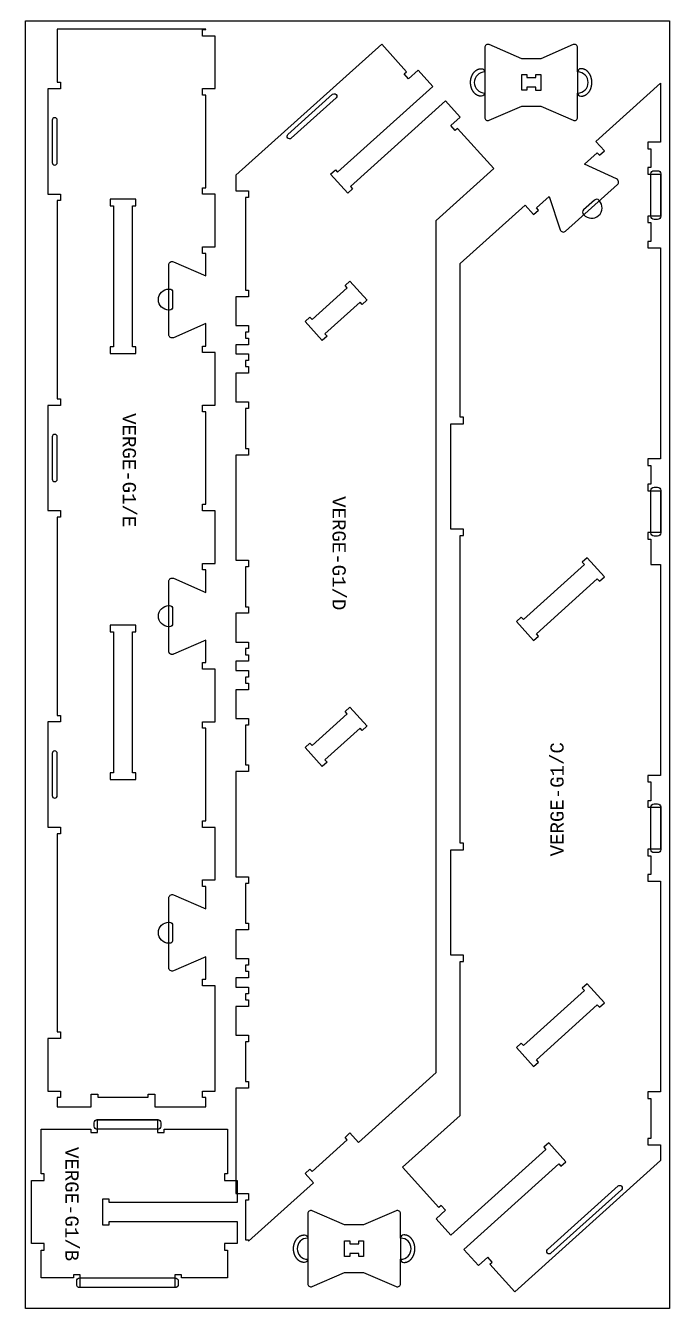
# Model space of a CAD drawing. Extents: x 0 to 12772, y 0 to 23683.
# Drawn here: x 6483 to 7703, y 1291 to 3722 of the extents above; entities that cross this region are included whole.
import ezdxf

# ---------------------------------------------------------------- set-up
doc = ezdxf.new("R2010")
doc.units = 0
for name, color, linetype in [('0_SHEET_SPRUCEPLY_2440X122', 1, 'CONTINUOUS'), ('1_ANYTOOL_1MMDEEP_LABELS_S', 2, 'CONTINUOUS'), ('3_ANYTOOL_CUTTHROUGH_INSID', 4, 'CONTINUOUS'), ('4_ANYTOOL_CUTTHROUGH_OUTSI', 5, 'CONTINUOUS'), ('5_ANYTOOL_HALF_MILL_9MM_IN', 3, 'CONTINUOUS')]:
    doc.layers.add(name, color=color, linetype=linetype)
doc.styles.add('MONOTXT_REGULAR', font='')
doc.styles.get('MONOTXT_REGULAR').set_extended_font_data('Monotxt')

msp = doc.modelspace()

# ---------------------------------------------------------------- linework, layer by layer
at = {"layer": '0_SHEET_SPRUCEPLY_2440X122'}
msp.add_lwpolyline([(7703, 1290.9), (6483, 1290.9), (6483, 3730.9), (7703, 3730.9)], close=True, dxfattribs=at)
at = {"layer": '3_ANYTOOL_CUTTHROUGH_INSID'}
for points in [[(7432.7, 3623.6), (7449.7, 3623.6), (7449.7, 3629.3), (7459.2, 3629.3), (7459.2, 3599.3), (7449.7, 3599.3), (7449.7, 3605.1), (7432.7, 3605.1), (7432.7, 3599.4), (7423.2, 3599.4), (7423.2, 3629.4), (7432.7, 3629.4)], [(6691.8, 3380.5), (6691.8, 3393), (6643.3, 3393), (6643.3, 3380.5), (6649.3, 3380.5), (6649.3, 3113), (6643.3, 3113), (6643.3, 3100.5), (6691.8, 3100.5), (6691.8, 3113), (6685.8, 3113), (6685.8, 3380.5)], [(7129.9, 3201.8), (7120.8, 3193.6), (7116.8, 3198), (7050.3, 3138.1), (7054.3, 3133.7), (7045, 3125.3), (7012.5, 3161.3), (7021.8, 3169.7), (7025.8, 3165.3), (7092.4, 3225.1), (7088.3, 3229.6), (7097.6, 3238), (7130.1, 3201.9)], [(7445.6, 2556.6), (7454.9, 2565), (7450.9, 2569.4), (7566.4, 2673.5), (7570.5, 2669), (7579.8, 2677.4), (7547.3, 2713.4), (7538, 2705.1), (7542, 2700.6), (7426.5, 2596.6), (7422.4, 2601), (7413.2, 2592.7)], [(6691.8, 2573.2), (6691.8, 2585.7), (6643.3, 2585.7), (6643.3, 2573.2), (6649.3, 2573.2), (6649.3, 2305.7), (6643.3, 2305.7), (6643.3, 2293.2), (6691.8, 2293.2), (6691.8, 2305.7), (6685.8, 2305.7), (6685.8, 2573.2)], [(7129.9, 2394.4), (7120.8, 2386.2), (7116.8, 2390.6), (7050.3, 2330.8), (7054.3, 2326.3), (7045, 2317.9), (7012.5, 2354), (7021.8, 2362.3), (7025.8, 2357.9), (7092.4, 2417.8), (7088.3, 2422.2), (7097.6, 2430.6), (7130.1, 2394.5)], [(7445.6, 1749.2), (7454.9, 1757.6), (7450.9, 1762.1), (7566.4, 1866.1), (7570.5, 1861.7), (7579.8, 1870), (7547.3, 1906.1), (7538, 1897.7), (7542, 1893.2), (7426.5, 1789.2), (7422.4, 1793.7), (7413.2, 1785.3)], [(7097.1, 1413.3), (7114.2, 1413.3), (7114.2, 1419), (7123.6, 1419), (7123.6, 1389), (7114.2, 1389), (7114.2, 1394.8), (7097.1, 1394.8), (7097.1, 1389.1), (7087.6, 1389.1), (7087.6, 1419.1), (7097.1, 1419.1)]]:
    msp.add_lwpolyline(points, close=True, dxfattribs=at)
for points in [[(6980.1, 3515.6), (7064.8, 3591.9, -1), (7071.2, 3584.9), (6986.4, 3508.6, -1)], [(6533.3, 3462.5, 1), (6542.8, 3462.5), (6542.8, 3542.6, 1), (6533.3, 3542.6)], [(6542.8, 2862.6), (6542.8, 2942.6, 1), (6533.3, 2942.6), (6533.3, 2862.6, 1)], [(6542.8, 2262.6), (6542.8, 2342.6, 1), (6533.3, 2342.6), (6533.3, 2262.6, 1)], [(7612.2, 1515.7), (7478.4, 1395.3, -1), (7472.1, 1402.3), (7605.8, 1522.8, -1)]]:
    msp.add_lwpolyline(points, format="xyb", close=True, dxfattribs=at)
at = {"layer": '4_ANYTOOL_CUTTHROUGH_OUTSI'}
for points in [[(6818.6, 2102.8), (6842.3, 2102.8), (6842.3, 2202.3), (6818.3, 2202.3), (6818.3, 2214.8), (6824.3, 2214.8), (6824.3, 2390.3), (6818.3, 2390.3), (6818.3, 2402.8), (6842.3, 2402.8), (6842.3, 2502.3), (6818.3, 2502.3), (6818.3, 2514.8), (6818.6, 2514.8, -0.000015), (6824.3, 2514.8), (6824.3, 2557.2), (6763.1, 2530.6), (6762.9, 2530.6), (6762.7, 2530.5), (6762.5, 2530.4), (6762.3, 2530.4), (6762.2, 2530.3), (6762, 2530.3), (6761.8, 2530.2), (6761.6, 2530.2), (6761.4, 2530.2), (6761.2, 2530.2), (6761, 2530.1), (6760.8, 2530.1), (6760.6, 2530.1), (6760.4, 2530.1), (6760.2, 2530.1), (6760, 2530.1), (6759.8, 2530.2), (6759.6, 2530.2), (6759.4, 2530.2), (6759.3, 2530.3), (6759.1, 2530.3), (6758.9, 2530.4), (6758.7, 2530.4), (6758.5, 2530.5), (6758.3, 2530.5), (6758.1, 2530.6), (6758, 2530.7), (6757.8, 2530.8), (6757.6, 2530.9), (6757.5, 2531), (6757.3, 2531), (6757.1, 2531.1), (6757, 2531.3), (6756.8, 2531.4), (6756.7, 2531.5), (6756.5, 2531.6), (6756.4, 2531.7), (6756.3, 2531.9), (6756.1, 2532), (6756, 2532.1), (6755.9, 2532.3), (6755.7, 2532.4), (6755.6, 2532.6), (6755.5, 2532.7), (6755.4, 2532.9), (6755.3, 2533.1), (6755.2, 2533.2), (6755.1, 2533.4), (6755, 2533.6), (6754.9, 2533.8), (6754.8, 2533.9), (6754.7, 2534.1), (6754.7, 2534.3), (6754.6, 2534.5), (6754.6, 2534.7), (6754.5, 2534.9), (6754.5, 2535.1), (6754.4, 2535.2), (6754.4, 2535.4), (6754.4, 2535.6), (6754.3, 2535.8), (6754.3, 2536), (6754.3, 2536.2), (6754.3, 2536.4), (6754.3, 2668.8, -0.539734), (6763.1, 2674.5), (6824.3, 2647.9), (6824.3, 2690.3), (6818.3, 2690.3), (6818.3, 2702.8), (6842.3, 2702.8), (6842.3, 2802.3), (6818.3, 2802.3), (6818.3, 2814.8), (6824.3, 2814.8), (6824.3, 2990.3), (6818.3, 2990.3), (6818.3, 3002.8), (6842.3, 3002.8), (6842.3, 3102.3), (6818.3, 3102.3), (6818.3, 3114.8), (6818.6, 3114.8, -0.000015), (6824.3, 3114.8), (6824.3, 3157.2), (6763.1, 3130.6, -0.539734), (6754.3, 3136.4), (6754.3, 3268.8, -0.539734), (6763.1, 3274.5), (6824.3, 3247.9), (6824.3, 3290.3), (6818.3, 3290.3), (6818.3, 3302.8), (6842.3, 3302.8), (6842.3, 3402.3), (6818.3, 3402.3), (6818.3, 3414.8), (6824.3, 3414.8), (6824.3, 3590.3), (6818.3, 3590.3), (6818.3, 3602.8), (6842.3, 3602.8), (6842.3, 3702.3), (6818.3, 3702.3), (6818.3, 3714.8), (6824.3, 3714.8), (6824.3, 3715), (6542.8, 3715), (6542.8, 3614.8), (6548.8, 3614.8), (6548.8, 3602.3), (6524.8, 3602.3), (6524.8, 3402.8), (6548.8, 3402.8), (6548.8, 3390.3), (6542.8, 3390.3), (6542.8, 3014.8), (6548.8, 3014.8), (6548.8, 3002.3), (6524.8, 3002.3), (6524.8, 2802.8), (6548.8, 2802.8), (6548.8, 2790.3), (6542.8, 2790.3), (6542.8, 2414.8), (6548.8, 2414.8), (6548.8, 2402.3), (6524.8, 2402.3), (6524.8, 2202.8), (6548.8, 2202.8), (6548.8, 2190.3), (6542.8, 2190.3), (6542.8, 1814.8), (6548.8, 1814.8), (6548.8, 1802.3), (6524.8, 1802.3), (6524.8, 1702.8), (6548.8, 1702.8), (6548.8, 1690.3), (6542.8, 1690.3), (6542.8, 1672.8), (6607.3, 1672.8), (6607.3, 1696.9), (6619.8, 1696.9), (6619.8, 1690.9), (6715.3, 1690.9), (6715.3, 1696.9), (6727.8, 1696.9), (6727.8, 1672.8), (6824.3, 1672.8), (6824.3, 1690.3), (6818.3, 1690.3), (6818.3, 1702.8), (6842.3, 1702.8), (6842.3, 1902.3), (6818.3, 1902.3), (6818.3, 1914.8), (6818.6, 1914.8, -0.000015), (6824.3, 1914.8), (6824.3, 1957.2), (6763.1, 1930.6, -0.539734), (6754.3, 1936.4), (6754.3, 2068.8, -0.539734), (6763.1, 2074.5), (6824.3, 2047.9), (6824.3, 2090.3), (6818.3, 2090.3), (6818.3, 2102.8)], [(7353.2, 3548.1, 0.539734), (7361.6, 3542.6), (7423.2, 3569.3), (7459.2, 3569.3), (7520.8, 3542.6, 0.539734), (7529.2, 3548.1), (7529.2, 3594.3, 1), (7529.2, 3634.3), (7529.2, 3680.5, 0.539734), (7520.8, 3686), (7459.2, 3659.3), (7423.2, 3659.3), (7361.6, 3686, 0.539734), (7353.2, 3680.5), (7353.2, 3634.3, 1), (7353.2, 3594.3)], [(7542.3, 3459.2), (7566.4, 3480.9), (7570.5, 3476.4), (7579.8, 3484.8), (7563.7, 3502.6), (7686.2, 3612.9), (7686.2, 3501.1), (7662.2, 3501.1), (7662.2, 3488.6), (7668.2, 3488.6), (7668.2, 3453.1), (7662.2, 3453.1), (7662.2, 3440.6), (7686.2, 3440.6), (7686.2, 3361.1), (7662.2, 3361.1), (7662.2, 3348.6), (7668.2, 3348.6), (7668.2, 3313.1), (7662.2, 3313.1), (7662.2, 3300.6), (7686.2, 3300.6), (7686.2, 2901.1), (7662.2, 2901.1), (7662.2, 2888.6), (7668.2, 2888.6), (7668.2, 2853.1), (7662.2, 2853.1), (7662.2, 2840.6), (7686.2, 2840.6), (7686.2, 2761.1), (7662.2, 2761.1), (7662.2, 2748.6), (7668.2, 2748.6), (7668.2, 2700.6), (7686.2, 2700.6), (7686.2, 2301.1), (7662.2, 2301.1), (7662.2, 2288.6), (7668.2, 2288.6), (7668.2, 2253.1), (7662.2, 2253.1), (7662.2, 2240.6), (7686.2, 2240.6), (7686.2, 2161.1), (7662.2, 2161.1), (7662.2, 2148.6), (7668.2, 2148.6), (7668.2, 2113.1), (7662.2, 2113.1), (7662.2, 2100.6), (7686.2, 2100.6), (7686.2, 1701.1), (7662.2, 1701.1), (7662.2, 1688.6), (7668.2, 1688.6), (7668.2, 1613.1), (7662.2, 1613.1), (7662.2, 1600.6), (7686.2, 1600.6), (7686.2, 1570.9), (7410, 1322.2), (7362.8, 1374.6), (7367.3, 1378.6), (7359.1, 1387.7), (7358.9, 1387.9), (7341.1, 1371.9), (7313.3, 1402.7), (7493.5, 1565), (7497.5, 1560.5), (7506.8, 1568.9), (7474.4, 1604.9), (7465.1, 1596.6), (7469.1, 1592.1), (7288.9, 1429.8), (7261.1, 1460.7), (7279, 1476.7), (7270.6, 1486), (7266.1, 1482), (7197.5, 1558.2), (7306.7, 1656.5), (7306.7, 1948), (7312.7, 1948), (7312.7, 1960.5), (7288.7, 1960.5), (7288.7, 2160), (7312.7, 2160), (7312.7, 2172.5), (7306.7, 2172.5), (7306.7, 2755.4), (7312.7, 2755.4), (7312.7, 2767.9), (7288.7, 2767.9), (7288.7, 2967.4), (7312.7, 2967.4), (7312.7, 2979.9), (7306.7, 2979.9), (7306.7, 3271.2), (7429.6, 3381.8), (7445.6, 3364), (7454.9, 3372.4), (7450.9, 3376.8), (7474.9, 3398.4), (7496.2, 3335.1, 0.539734), (7506.3, 3332.5), (7604.7, 3421.1, 0.539734), (7603.1, 3431.4)], [(7017.6, 1337.8, 0.539734), (7026, 1332.3), (7087.6, 1359), (7123.6, 1359), (7185.3, 1332.3, 0.539734), (7193.6, 1337.8), (7193.6, 1384, 1), (7193.6, 1424), (7193.6, 1470.2, 0.539734), (7185.3, 1475.7), (7123.6, 1449), (7087.6, 1449), (7026, 1475.7, 0.539734), (7017.6, 1470.2), (7017.6, 1424, 1), (7017.6, 1384)]]:
    msp.add_lwpolyline(points, format="xyb", close=True, dxfattribs=at)
for points in [[(6881.6, 3063.2), (6881.6, 3008.7), (6905.6, 3008.7), (6905.6, 2996.2), (6899.6, 2996.2), (6899.6, 2920.7), (6905.6, 2920.7), (6905.6, 2908.2), (6881.6, 2908.2), (6881.6, 2708.7), (6905.6, 2708.7), (6905.6, 2696.2), (6899.6, 2696.2), (6899.6, 2620.7), (6905.6, 2620.7), (6905.6, 2608.2), (6881.6, 2608.2), (6881.6, 2553.7), (6905.6, 2553.7), (6905.6, 2541.2), (6899.6, 2541.2), (6899.6, 2529.7), (6905.6, 2529.7), (6905.6, 2517.2), (6881.6, 2517.2), (6881.6, 2499.7), (6905.6, 2499.7), (6905.6, 2487.2), (6899.6, 2487.2), (6899.6, 2475.7), (6905.6, 2475.7), (6905.6, 2463.2), (6881.6, 2463.2), (6881.6, 2408.7), (6905.6, 2408.7), (6905.6, 2396.2), (6899.6, 2396.2), (6899.6, 2320.7), (6905.6, 2320.7), (6905.6, 2308.2), (6881.6, 2308.2), (6881.6, 2108.7), (6905.6, 2108.7), (6905.6, 2096.2), (6899.6, 2096.2), (6899.6, 2020.7), (6905.6, 2020.7), (6905.6, 2008.2), (6881.6, 2008.2), (6881.6, 1953.7), (6905.6, 1953.7), (6905.6, 1941.2), (6899.6, 1941.2), (6899.6, 1929.7), (6905.6, 1929.7), (6905.6, 1917.2), (6881.6, 1917.2), (6881.6, 1899.7), (6905.6, 1899.7), (6905.6, 1887.2), (6899.6, 1887.2), (6899.6, 1875.7), (6905.6, 1875.7), (6905.6, 1863.2), (6881.6, 1863.2), (6881.6, 1808.7), (6905.6, 1808.7), (6905.6, 1796.2), (6899.6, 1796.2), (6899.6, 1720.7), (6905.6, 1720.7), (6905.6, 1708.2), (6881.6, 1708.2), (6881.6, 1508.7), (6905.6, 1508.7), (6905.6, 1496.2), (6899.6, 1496.2), (6899.6, 1420.7), (6905.6, 1420.7), (6905.6, 1418), (7028.7, 1528.8), (7012.6, 1546.6), (7021.9, 1555), (7025.9, 1550.5), (7092.4, 1610.4), (7088.4, 1614.9), (7097.7, 1623.3), (7113.7, 1605.4), (7261.1, 1738.1), (7261.1, 3352.8), (7370.2, 3451.1), (7301.6, 3527.3), (7297.2, 3523.3), (7288.8, 3532.6), (7306.6, 3548.6), (7278.9, 3579.5), (7098.7, 3417.2), (7102.7, 3412.7), (7093.4, 3404.4), (7060.9, 3440.4), (7070.2, 3448.8), (7074.2, 3444.3), (7254.5, 3606.6), (7226.7, 3637.4), (7208.8, 3621.4), (7200.5, 3630.7), (7204.9, 3634.7), (7157.8, 3687.1), (6881.6, 3438.4), (6881.6, 3408.7), (6905.6, 3408.7), (6905.6, 3396.2), (6899.6, 3396.2), (6899.6, 3220.7), (6905.6, 3220.7), (6905.6, 3208.2), (6881.6, 3208.2), (6881.6, 3153.7), (6905.6, 3153.7), (6905.6, 3141.2), (6899.6, 3141.2), (6899.6, 3129.7), (6905.6, 3129.7), (6905.6, 3117.2), (6881.6, 3117.2), (6881.6, 3099.7), (6905.6, 3099.7), (6905.6, 3087.2), (6899.6, 3087.2), (6899.6, 3075.7), (6905.6, 3075.7), (6905.6, 3063.2)], [(6745.2, 1630.2), (6865.7, 1630.2), (6865.7, 1545.7), (6859.7, 1545.7), (6859.7, 1533.2), (6883.7, 1533.2), (6883.7, 1491.7), (6641.2, 1491.7), (6641.2, 1497.7), (6628.7, 1497.7), (6628.7, 1449.2), (6641.2, 1449.2), (6641.2, 1455.2), (6883.7, 1455.2), (6883.7, 1413.7), (6859.7, 1413.7), (6859.7, 1401.2), (6865.7, 1401.2), (6865.7, 1348.7), (6778.2, 1348.7), (6778.2, 1354.7), (6765.7, 1354.7), (6765.7, 1330.7), (6586.2, 1330.7), (6586.2, 1354.7), (6573.7, 1354.7), (6573.7, 1348.7), (6512.2, 1348.7), (6512.2, 1401.2), (6518.2, 1401.2), (6518.2, 1413.7), (6494.2, 1413.7), (6494.2, 1533.2), (6518.2, 1533.2), (6518.2, 1545.7), (6512.2, 1545.7), (6512.2, 1630.2), (6606.7, 1630.2), (6606.7, 1624.2), (6619.2, 1624.2), (6619.2, 1648.2), (6732.7, 1648.2), (6732.7, 1624.2), (6745.2, 1624.2)]]:
    msp.add_lwpolyline(points, close=True, dxfattribs=at)
at = {"layer": '5_ANYTOOL_HALF_MILL_9MM_IN'}
for points in [[(7346.2, 3588.3), (7345.8, 3588.3), (7345.3, 3588.3), (7344.9, 3588.4), (7344.4, 3588.4), (7343.9, 3588.5), (7343.5, 3588.5), (7343, 3588.6), (7342.6, 3588.7), (7342.1, 3588.9), (7341.6, 3589), (7341.2, 3589.1), (7340.7, 3589.3), (7340.2, 3589.5), (7339.8, 3589.7), (7339.3, 3589.9), (7338.8, 3590.1), (7338.4, 3590.4), (7337.9, 3590.6), (7337.5, 3590.9), (7337, 3591.2), (7336.6, 3591.5), (7336.1, 3591.8), (7335.7, 3592.2), (7335.3, 3592.5), (7334.8, 3592.9), (7334.4, 3593.3), (7334, 3593.7), (7333.6, 3594.1), (7333.2, 3594.5), (7332.8, 3595), (7332.4, 3595.4), (7332.1, 3595.9), (7331.7, 3596.4), (7331.4, 3596.9), (7331, 3597.4), (7330.7, 3597.9), (7330.4, 3598.4), (7330.1, 3599), (7329.8, 3599.5), (7329.5, 3600.1), (7329.2, 3600.6), (7328.9, 3601.2), (7328.7, 3601.8), (7328.5, 3602.4), (7328.2, 3602.9), (7328, 3603.5), (7327.8, 3604.1), (7327.6, 3604.7), (7327.4, 3605.3), (7327.3, 3605.9), (7327.1, 3606.5), (7327, 3607.1), (7326.9, 3607.8), (7326.8, 3608.4), (7326.6, 3609), (7326.6, 3609.6), (7326.5, 3610.2), (7326.4, 3610.8), (7326.4, 3611.4), (7326.3, 3612), (7326.3, 3612.6), (7326.2, 3613.1), (7326.2, 3614.3), (7326.2, 3615.5), (7326.3, 3616), (7326.3, 3616.6), (7326.4, 3617.2), (7326.4, 3617.8), (7326.5, 3618.4), (7326.6, 3619), (7326.7, 3619.6), (7326.8, 3620.2), (7326.9, 3620.9), (7327, 3621.5), (7327.1, 3622.1), (7327.3, 3622.7), (7327.5, 3623.3), (7327.6, 3623.9), (7327.8, 3624.5), (7328, 3625.1), (7328.2, 3625.7), (7328.5, 3626.2), (7328.7, 3626.8), (7329, 3627.4), (7329.2, 3628), (7329.5, 3628.5), (7329.8, 3629.1), (7330.1, 3629.6), (7330.4, 3630.2), (7330.7, 3630.7), (7331, 3631.2), (7331.4, 3631.7), (7331.7, 3632.2), (7332.1, 3632.7), (7332.5, 3633.2), (7332.8, 3633.6), (7333.2, 3634.1), (7333.6, 3634.5), (7334, 3634.9), (7334.4, 3635.3), (7334.9, 3635.7), (7335.3, 3636.1), (7335.7, 3636.4), (7336.2, 3636.8), (7336.6, 3637.1), (7337.1, 3637.4), (7337.5, 3637.7), (7338, 3638), (7338.4, 3638.2), (7338.9, 3638.5), (7339.3, 3638.7), (7339.8, 3638.9), (7340.3, 3639.1), (7340.7, 3639.3), (7341.2, 3639.5), (7341.7, 3639.6), (7342.1, 3639.7), (7342.6, 3639.9), (7343.1, 3640), (7343.5, 3640.1), (7344, 3640.1), (7344.5, 3640.2), (7344.9, 3640.2), (7345.4, 3640.3), (7345.8, 3640.3), (7346.2, 3640.3), (7347.2, 3640.3, -0.413668), (7353.2, 3634.3), (7353.2, 3594.3, -0.41476), (7347.2, 3588.3)], [(7536.2, 3588.3), (7536.6, 3588.3), (7537.1, 3588.3), (7537.5, 3588.4), (7538, 3588.4), (7538.4, 3588.5), (7538.9, 3588.5), (7539.3, 3588.6), (7539.8, 3588.7), (7540.3, 3588.9), (7540.7, 3589), (7541.2, 3589.1), (7541.7, 3589.3), (7542.1, 3589.5), (7542.6, 3589.7), (7543.1, 3589.9), (7543.5, 3590.1), (7544, 3590.4), (7544.4, 3590.6), (7544.9, 3590.9), (7545.3, 3591.2), (7545.8, 3591.5), (7546.2, 3591.8), (7546.7, 3592.2), (7547.1, 3592.5), (7547.5, 3592.9), (7547.9, 3593.3), (7548.4, 3593.7), (7548.8, 3594.1), (7549.2, 3594.5), (7549.5, 3595), (7549.9, 3595.4), (7550.3, 3595.9), (7550.7, 3596.4), (7551, 3596.9), (7551.4, 3597.4), (7551.7, 3597.9), (7552, 3598.4), (7552.3, 3599), (7552.6, 3599.5), (7552.9, 3600.1), (7553.2, 3600.6), (7553.4, 3601.2), (7553.7, 3601.8), (7553.9, 3602.4), (7554.1, 3602.9), (7554.4, 3603.5), (7554.6, 3604.1), (7554.7, 3604.7), (7554.9, 3605.3), (7555.1, 3605.9), (7555.2, 3606.5), (7555.4, 3607.1), (7555.5, 3607.8), (7555.6, 3608.4), (7555.7, 3609), (7555.8, 3609.6), (7555.9, 3610.2), (7556, 3610.8), (7556, 3611.4), (7556.1, 3612), (7556.1, 3612.6), (7556.1, 3613.1), (7556.1, 3614.3), (7556.1, 3615.5), (7556.1, 3616), (7556.1, 3616.6), (7556, 3617.2), (7556, 3617.8), (7555.9, 3618.4), (7555.8, 3619), (7555.7, 3619.6), (7555.6, 3620.2), (7555.5, 3620.9), (7555.4, 3621.5), (7555.2, 3622.1), (7555.1, 3622.7), (7554.9, 3623.3), (7554.7, 3623.9), (7554.6, 3624.5), (7554.4, 3625.1), (7554.1, 3625.7), (7553.9, 3626.2), (7553.7, 3626.8), (7553.4, 3627.4), (7553.2, 3628), (7552.9, 3628.5), (7552.6, 3629.1), (7552.3, 3629.6), (7552, 3630.2), (7551.7, 3630.7), (7551.3, 3631.2), (7551, 3631.7), (7550.6, 3632.2), (7550.3, 3632.7), (7549.9, 3633.2), (7549.5, 3633.6), (7549.1, 3634.1), (7548.7, 3634.5), (7548.3, 3634.9), (7547.9, 3635.3), (7547.5, 3635.7), (7547.1, 3636.1), (7546.6, 3636.4), (7546.2, 3636.8), (7545.8, 3637.1), (7545.3, 3637.4), (7544.9, 3637.7), (7544.4, 3638), (7544, 3638.2), (7543.5, 3638.5), (7543, 3638.7), (7542.6, 3638.9), (7542.1, 3639.1), (7541.6, 3639.3), (7541.2, 3639.5), (7540.7, 3639.6), (7540.2, 3639.7), (7539.8, 3639.9), (7539.3, 3640), (7538.8, 3640.1), (7538.4, 3640.1), (7537.9, 3640.2), (7537.5, 3640.2), (7537, 3640.3), (7536.6, 3640.3), (7536.1, 3640.3), (7535.2, 3640.3, 0.413668), (7529.2, 3634.3), (7529.2, 3594.3, 0.41476), (7535.2, 3588.3)], [(7668.2, 3441.1, -0.414214), (7674.2, 3447.1), (7680.7, 3447.1, -0.414214), (7686.7, 3441.1), (7686.7, 3360.6, -0.414214), (7680.7, 3354.6), (7674.2, 3354.6, -0.414214), (7668.2, 3360.6)], [(7540.7, 3363.5, 1), (7570.4, 3390.2), (7569.8, 3390.9, 0.413668), (7561.3, 3391.4), (7540.5, 3372.7, 0.41476), (7540, 3364.2)], [(6754.6, 3182.8, -1), (6754.6, 3222.8), (6755.6, 3222.8, -0.413668), (6761.6, 3216.8), (6761.6, 3188.8, -0.41476), (6755.6, 3182.8)], [(7668.2, 2841.1, -0.414214), (7674.2, 2847.1), (7680.7, 2847.1, -0.414214), (7686.7, 2841.1), (7686.7, 2760.6, -0.414214), (7680.7, 2754.6), (7674.2, 2754.6, -0.414214), (7668.2, 2760.6)], [(6754.6, 2582.8, -1), (6754.6, 2622.8), (6755.6, 2622.8, -0.413668), (6761.6, 2616.8), (6761.6, 2588.8, -0.41476), (6755.6, 2582.8)], [(7668.2, 2241.1, -0.414214), (7674.2, 2247.1), (7680.7, 2247.1, -0.414214), (7686.7, 2241.1), (7686.7, 2160.6, -0.414214), (7680.7, 2154.6), (7674.2, 2154.6, -0.414214), (7668.2, 2160.6)], [(6754.6, 1982.8, -1), (6754.6, 2022.8), (6755.6, 2022.8, -0.413668), (6761.6, 2016.8), (6761.6, 1988.8, -0.41476), (6755.6, 1982.8)], [(6739.2, 1636.2, -0.414214), (6733.2, 1630.2), (6618.7, 1630.2, -0.414214), (6612.7, 1636.2), (6612.7, 1642.7, -0.414214), (6618.7, 1648.7), (6733.2, 1648.7, -0.414214), (6739.2, 1642.7)], [(7010.7, 1378), (7010.2, 1378), (7009.8, 1378), (7009.3, 1378), (7008.9, 1378.1), (7008.4, 1378.2), (7007.9, 1378.2), (7007.5, 1378.3), (7007, 1378.4), (7006.6, 1378.5), (7006.1, 1378.7), (7005.6, 1378.8), (7005.2, 1379), (7004.7, 1379.2), (7004.2, 1379.4), (7003.8, 1379.6), (7003.3, 1379.8), (7002.8, 1380.1), (7002.4, 1380.3), (7001.9, 1380.6), (7001.5, 1380.9), (7001, 1381.2), (7000.6, 1381.5), (7000.2, 1381.9), (6999.7, 1382.2), (6999.3, 1382.6), (6998.9, 1383), (6998.5, 1383.4), (6998.1, 1383.8), (6997.7, 1384.2), (6997.3, 1384.7), (6996.9, 1385.1), (6996.5, 1385.6), (6996.2, 1386.1), (6995.8, 1386.6), (6995.5, 1387.1), (6995.1, 1387.6), (6994.8, 1388.1), (6994.5, 1388.7), (6994.2, 1389.2), (6993.9, 1389.8), (6993.7, 1390.3), (6993.4, 1390.9), (6993.2, 1391.5), (6992.9, 1392), (6992.7, 1392.6), (6992.5, 1393.2), (6992.3, 1393.8), (6992.1, 1394.4), (6991.9, 1395), (6991.7, 1395.6), (6991.6, 1396.2), (6991.5, 1396.8), (6991.3, 1397.4), (6991.2, 1398), (6991.1, 1398.7), (6991, 1399.3), (6990.9, 1399.9), (6990.9, 1400.5), (6990.8, 1401.1), (6990.8, 1401.7), (6990.7, 1402.2), (6990.7, 1402.8), (6990.7, 1404), (6990.7, 1405.1), (6990.7, 1405.7), (6990.8, 1406.3), (6990.8, 1406.9), (6990.9, 1407.5), (6990.9, 1408.1), (6991, 1408.7), (6991.1, 1409.3), (6991.2, 1409.9), (6991.3, 1410.5), (6991.5, 1411.1), (6991.6, 1411.8), (6991.7, 1412.4), (6991.9, 1413), (6992.1, 1413.6), (6992.3, 1414.2), (6992.5, 1414.8), (6992.7, 1415.3), (6992.9, 1415.9), (6993.2, 1416.5), (6993.4, 1417.1), (6993.7, 1417.7), (6993.9, 1418.2), (6994.2, 1418.8), (6994.5, 1419.3), (6994.8, 1419.9), (6995.2, 1420.4), (6995.5, 1420.9), (6995.8, 1421.4), (6996.2, 1421.9), (6996.5, 1422.4), (6996.9, 1422.8), (6997.3, 1423.3), (6997.7, 1423.7), (6998.1, 1424.2), (6998.5, 1424.6), (6998.9, 1425), (6999.3, 1425.4), (6999.7, 1425.8), (7000.2, 1426.1), (7000.6, 1426.4), (7001.1, 1426.8), (7001.5, 1427.1), (7002, 1427.4), (7002.4, 1427.7), (7002.9, 1427.9), (7003.3, 1428.2), (7003.8, 1428.4), (7004.3, 1428.6), (7004.7, 1428.8), (7005.2, 1429), (7005.7, 1429.2), (7006.1, 1429.3), (7006.6, 1429.4), (7007.1, 1429.6), (7007.5, 1429.7), (7008, 1429.7), (7008.5, 1429.8), (7008.9, 1429.9), (7009.4, 1429.9), (7009.8, 1430), (7010.3, 1430), (7010.7, 1430), (7011.6, 1430, -0.413668), (7017.6, 1424), (7017.6, 1384, -0.41476), (7011.6, 1378)], [(7200.6, 1378), (7201.1, 1378), (7201.5, 1378), (7202, 1378), (7202.4, 1378.1), (7202.9, 1378.2), (7203.3, 1378.2), (7203.8, 1378.3), (7204.3, 1378.4), (7204.7, 1378.5), (7205.2, 1378.7), (7205.7, 1378.8), (7206.1, 1379), (7206.6, 1379.2), (7207.1, 1379.4), (7207.5, 1379.6), (7208, 1379.8), (7208.4, 1380.1), (7208.9, 1380.3), (7209.4, 1380.6), (7209.8, 1380.9), (7210.3, 1381.2), (7210.7, 1381.5), (7211.1, 1381.9), (7211.6, 1382.2), (7212, 1382.6), (7212.4, 1383), (7212.8, 1383.4), (7213.2, 1383.8), (7213.6, 1384.2), (7214, 1384.7), (7214.4, 1385.1), (7214.8, 1385.6), (7215.1, 1386.1), (7215.5, 1386.6), (7215.8, 1387.1), (7216.1, 1387.6), (7216.5, 1388.1), (7216.8, 1388.7), (7217.1, 1389.2), (7217.4, 1389.8), (7217.6, 1390.3), (7217.9, 1390.9), (7218.1, 1391.5), (7218.4, 1392), (7218.6, 1392.6), (7218.8, 1393.2), (7219, 1393.8), (7219.2, 1394.4), (7219.4, 1395), (7219.5, 1395.6), (7219.7, 1396.2), (7219.8, 1396.8), (7220, 1397.4), (7220.1, 1398), (7220.2, 1398.7), (7220.3, 1399.3), (7220.4, 1399.9), (7220.4, 1400.5), (7220.5, 1401.1), (7220.5, 1401.7), (7220.6, 1402.2), (7220.6, 1402.8), (7220.6, 1404), (7220.6, 1405.1), (7220.6, 1405.7), (7220.5, 1406.3), (7220.5, 1406.9), (7220.4, 1407.5), (7220.4, 1408.1), (7220.3, 1408.7), (7220.2, 1409.3), (7220.1, 1409.9), (7220, 1410.5), (7219.8, 1411.1), (7219.7, 1411.8), (7219.5, 1412.4), (7219.4, 1413), (7219.2, 1413.6), (7219, 1414.2), (7218.8, 1414.8), (7218.6, 1415.3), (7218.4, 1415.9), (7218.1, 1416.5), (7217.9, 1417.1), (7217.6, 1417.7), (7217.3, 1418.2), (7217.1, 1418.8), (7216.8, 1419.3), (7216.4, 1419.9), (7216.1, 1420.4), (7215.8, 1420.9), (7215.5, 1421.4), (7215.1, 1421.9), (7214.7, 1422.4), (7214.4, 1422.8), (7214, 1423.3), (7213.6, 1423.7), (7213.2, 1424.2), (7212.8, 1424.6), (7212.4, 1425), (7212, 1425.4), (7211.5, 1425.8), (7211.1, 1426.1), (7210.7, 1426.4), (7210.2, 1426.8), (7209.8, 1427.1), (7209.3, 1427.4), (7208.9, 1427.7), (7208.4, 1427.9), (7208, 1428.2), (7207.5, 1428.4), (7207, 1428.6), (7206.6, 1428.8), (7206.1, 1429), (7205.6, 1429.2), (7205.2, 1429.3), (7204.7, 1429.4), (7204.2, 1429.6), (7203.8, 1429.7), (7203.3, 1429.7), (7202.8, 1429.8), (7202.4, 1429.9), (7201.9, 1429.9), (7201.5, 1430), (7201, 1430), (7200.6, 1430), (7199.6, 1430, 0.413668), (7193.6, 1424), (7193.6, 1384, 0.41476), (7199.6, 1378)], [(6579.7, 1342.7, -0.414214), (6585.7, 1348.7), (6766.2, 1348.7, -0.414214), (6772.2, 1342.7), (6772.2, 1336.2, -0.414214), (6766.2, 1330.2), (6585.7, 1330.2, -0.414214), (6579.7, 1336.2)]]:
    msp.add_lwpolyline(points, format="xyb", close=True, dxfattribs=at)

# ---------------------------------------------------------------- texts
at = {"layer": '1_ANYTOOL_1MMDEEP_LABELS_S', "char_height": 25, "attachment_point": 5, "style": 'MONOTXT_REGULAR'}
for s, insert, width, rotation in [('VERGE-G1/E', (6679.4, 2879.4), 536.486, 270), ('VERGE-G1/D', (7076.9, 2722), 537.027, 270), ('VERGE-G1/C', (7490.3, 2255.8), 536.757, 90), ('VERGE-G1/B', (6570.6, 1488.5), 537.027, 270)]:
    msp.add_mtext(s, dxfattribs=dict(at, insert=insert, width=width, rotation=rotation))

doc.saveas('drawing.dxf')
